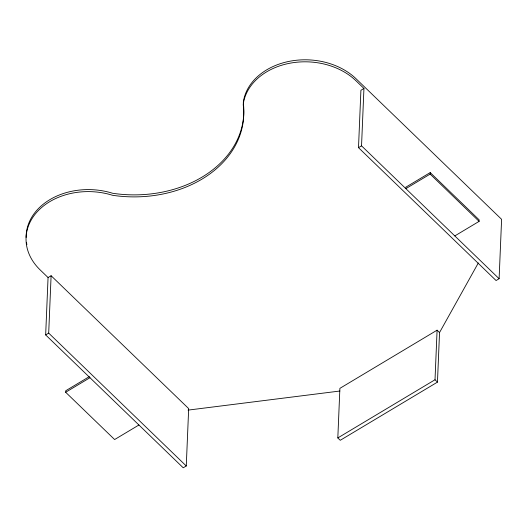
<?xml version="1.0" encoding="UTF-8"?>
<svg xmlns="http://www.w3.org/2000/svg" width="528" height="528" viewBox="0 0 528 528"><rect width="100%" height="100%" fill="white"/><g stroke="black" fill="none" stroke-linecap="round" stroke-linejoin="round"><path stroke-width="0.79" d="M48.061 277.543L51.104 275.728L188.674 408.599L186.265 465.98L183.229 467.795L45.659 334.924L48.061 277.543L40.115 269.867A63.624 48.596 2.4 0 1 38.267 210.665A63.624 48.596 2.4 0 1 112.563 195.287A112.16 85.668 2.4 0 0 243.283 105.336L243.243 104.135A63.624 48.596 2.4 0 1 288.559 63.479A63.624 48.596 2.4 0 1 355.997 80.791L363.944 88.466L361.541 145.847L499.112 278.718L496.076 280.54L358.505 147.662L360.908 90.288L363.944 88.466M186.265 465.98L48.695 333.109L51.104 275.728M138.923 425L114.622 439.547L65.663 392.264L65.729 390.753L89.331 376.622M337.821 437.93L339.893 388.351L437.092 330.178L439.54 332.541L437.461 382.12L340.263 440.293L337.821 437.93L435.013 379.751L437.092 330.178M430.148 174.095L430.208 172.583L405.913 187.13L405.847 188.641L430.148 174.095L479.101 221.377L454.806 235.924M479.101 221.377L479.167 219.872L430.208 172.583M499.112 278.718L501.6 219.325L356.083 78.778A63.624 48.596 2.4 0 0 288.644 61.466A63.624 48.596 2.4 0 0 243.329 102.122L243.368 103.323A112.16 85.668 2.4 0 1 112.649 193.274A63.624 48.596 2.4 0 0 26.123 237.468M439.54 332.541L478.322 262.951M45.659 334.924L48.695 333.109M358.505 147.662L361.541 145.847M65.663 392.264L89.965 377.718M188.08 410.111L339.893 391.024M435.013 379.751L437.461 382.12M26.882 244.609A63.624 48.596 2.4 0 1 26.479 242.253"/></g></svg>
